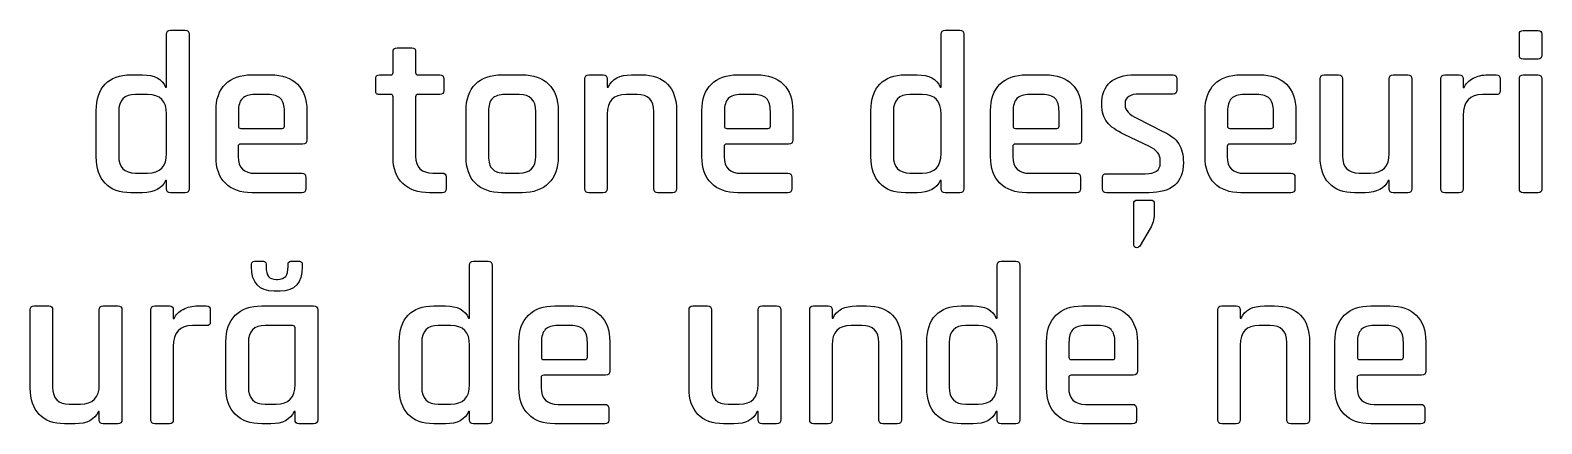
# Model space of a CAD drawing. Extents: x 23 to 195, y 64 to 143.
# Drawn here: x 164.22 to 194.22, y 113.85 to 121.66 of the extents above; entities that cross this region are included whole.
import ezdxf

# ---------------------------------------------------------------- set-up
doc = ezdxf.new("R2010")
doc.units = 0
doc.layers.add('Layer_1', color=7, linetype='CONTINUOUS')

msp = doc.modelspace()

# ---------------------------------------------------------------- linework, layer by layer
at = {"layer": 'Layer_1', "color": 7}
for points in [[(166.911186, 120.533802), (166.92953, 120.533802), (166.92953, 121.584021)], [(167.007847, 121.661985), (167.301358, 121.661985)], [(167.378969, 121.584021), (167.378969, 118.515913)], [(182.283195, 120.533802), (182.30154, 120.533802), (182.30154, 121.584021)], [(182.379857, 121.661985), (182.673368, 121.661985)], [(182.750979, 121.584021), (182.750979, 118.515913)], [(193.775778, 121.166791), (193.775778, 121.584127)], [(193.849156, 121.657505), (194.147253, 121.657505)], [(194.220631, 121.584127), (194.220631, 121.166791)], [(171.423672, 120.822727), (171.423672, 121.235477)], [(171.506222, 121.313441), (171.7955, 121.313441)], [(171.873111, 121.235477), (171.873111, 120.822727)], [(194.147253, 121.088827), (193.849156, 121.088827)], [(166.218683, 120.776866), (166.452575, 120.776866)], [(168.621735, 120.776795), (168.997443, 120.776795)], [(171.079714, 120.460424), (171.079714, 120.698902)], [(171.157678, 120.776866), (171.377811, 120.776866)], [(171.923558, 120.776866), (172.350067, 120.776866)], [(172.432617, 120.698902), (172.432617, 120.460424)], [(173.58359, 120.776866), (173.987167, 120.776866)], [(175.230145, 118.515948), (175.230145, 120.698937)], [(175.308108, 120.776901), (175.597033, 120.776901)], [(175.674997, 120.698937), (175.674997, 120.533837), (175.692989, 120.533837)], [(176.156539, 120.776901), (176.357975, 120.776901)], [(178.265938, 120.776795), (178.641647, 120.776795)], [(181.590693, 120.776866), (181.824584, 120.776866)], [(183.993744, 120.776795), (184.369453, 120.776795)], [(186.144454, 120.776866), (186.905748, 120.776866)], [(186.979126, 120.698902), (186.979126, 120.474183)], [(188.249832, 120.776795), (188.62554, 120.776795)], [(189.823009, 119.148832), (189.823009, 120.698937)], [(189.90062, 120.776901), (190.189898, 120.776901)], [(190.267509, 120.698937), (190.267509, 119.167176)], [(191.193903, 119.217623), (191.193903, 120.698937)], [(191.27222, 120.776901), (191.560792, 120.776901)], [(191.643695, 120.698937), (191.643695, 118.515948)], [(192.216888, 118.515948), (192.216888, 120.698937)], [(192.294852, 120.776901), (192.583777, 120.776901)], [(192.661741, 120.698937), (192.661741, 120.524665), (192.679733, 120.524665)], [(193.147869, 120.776901), (193.317555, 120.776901)], [(193.395519, 120.698937), (193.395519, 120.460459)], [(193.775778, 118.516019), (193.775778, 120.699008)], [(193.849156, 120.776972), (194.142667, 120.776972)], [(194.220631, 120.699008), (194.220631, 118.516019)], [(166.553822, 120.387046), (166.310405, 120.387046)], [(168.938177, 120.386976), (168.68594, 120.386976)], [(171.377811, 120.387046), (171.157678, 120.387046)], [(171.423672, 119.139624), (171.423672, 120.341185)], [(171.873111, 120.341185), (171.873111, 119.162555)], [(172.350067, 120.387046), (171.923558, 120.387046)], [(173.927548, 120.387046), (173.647795, 120.387046)], [(176.266253, 120.387082), (176.051058, 120.387082)], [(178.58238, 120.386976), (178.330144, 120.386976)], [(181.925832, 120.387046), (181.682415, 120.387046)], [(184.310186, 120.386976), (184.05795, 120.386976)], [(186.905748, 120.396219), (186.236529, 120.396219)], [(188.566273, 120.386976), (188.314037, 120.386976)], [(193.317555, 120.387082), (193.042388, 120.387082)], [(165.535705, 119.148796), (165.535705, 120.066019)], [(165.980558, 120.047674), (165.980558, 119.167141)], [(166.92953, 119.217588), (166.92953, 119.997227)], [(167.910888, 119.148726), (167.910888, 120.065948)], [(168.35574, 120.05219), (168.35574, 119.758679)], [(169.268377, 119.758679), (169.268377, 120.05219)], [(169.713229, 120.065948), (169.713229, 119.483512)], [(172.873095, 119.148796), (172.873095, 120.066019)], [(173.317595, 120.05226), (173.317595, 119.162555)], [(174.257748, 119.162555), (174.257748, 120.05226)], [(174.702601, 120.066019), (174.702601, 119.148796)], [(175.674997, 119.997262), (175.674997, 118.515948)], [(176.601392, 118.515948), (176.601392, 120.047709)], [(177.050831, 120.066054), (177.050831, 118.515948)], [(177.555091, 119.148726), (177.555091, 120.065948)], [(177.999944, 120.05219), (177.999944, 119.758679)], [(178.91258, 119.758679), (178.91258, 120.05219)], [(179.357433, 120.065948), (179.357433, 119.483512)], [(180.907715, 119.148796), (180.907715, 120.066019)], [(181.352568, 120.047674), (181.352568, 119.167141)], [(182.30154, 119.217588), (182.30154, 119.997227)], [(183.282897, 119.148726), (183.282897, 120.065948)], [(183.72775, 120.05219), (183.72775, 119.758679)], [(184.640386, 119.758679), (184.640386, 120.05219)], [(185.085239, 120.065948), (185.085239, 119.483512)], [(185.951837, 120.221946), (185.951837, 120.171499)], [(187.538985, 119.148726), (187.538985, 120.065948)], [(187.983837, 120.05219), (187.983837, 119.758679)], [(188.896473, 119.758679), (188.896473, 120.05219)], [(189.341326, 120.065948), (189.341326, 119.483512)], [(168.401602, 119.712818), (169.222515, 119.712818)], [(178.045805, 119.712818), (178.866719, 119.712818)], [(183.773611, 119.712818), (184.594525, 119.712818)], [(186.185729, 119.914677), (186.690554, 119.657855)], [(188.029698, 119.712818), (188.850612, 119.712818)], [(192.661741, 119.969746), (192.661741, 118.515948)], [(169.630679, 119.400962), (168.401602, 119.400962)], [(179.274883, 119.400962), (178.045805, 119.400962)], [(185.002689, 119.400962), (183.773611, 119.400962)], [(186.433732, 119.355171), (185.933846, 119.593649)], [(189.258776, 119.400962), (188.029698, 119.400962)], [(168.350802, 119.355101), (168.350802, 119.157898)], [(177.995005, 119.355101), (177.995005, 119.157898)], [(183.722811, 119.355101), (183.722811, 119.157898)], [(187.978898, 119.355101), (187.978898, 119.157898)], [(166.310405, 118.827769), (166.553822, 118.827769)], [(168.68594, 118.823112), (169.612335, 118.823112)], [(172.21707, 118.827769), (172.396281, 118.827769)], [(173.647795, 118.827769), (173.927548, 118.827769)], [(178.330144, 118.823112), (179.256538, 118.823112)], [(181.682415, 118.827769), (181.925832, 118.827769)], [(184.05795, 118.823112), (184.984344, 118.823112)], [(185.580715, 118.81401), (186.350829, 118.81401)], [(186.649279, 119.020385), (186.649279, 119.075419)], [(188.314037, 118.823112), (189.240432, 118.823112)], [(190.598062, 118.827804), (190.818195, 118.827804)], [(166.92953, 118.515913), (166.92953, 118.681013), (166.911186, 118.681013)], [(169.694885, 118.740562), (169.694885, 118.511256)], [(172.478478, 118.749805), (172.478478, 118.511327)], [(179.339088, 118.740562), (179.339088, 118.511256)], [(182.30154, 118.515913), (182.30154, 118.681013), (182.283195, 118.681013)], [(185.066894, 118.740562), (185.066894, 118.511256)], [(185.502751, 118.515913), (185.502751, 118.740633)], [(189.322982, 118.740562), (189.322982, 118.511256)], [(191.193903, 118.515948), (191.193903, 118.681048), (191.175559, 118.681048)], [(166.452575, 118.437949), (166.218683, 118.437949)], [(167.301358, 118.437949), (167.007847, 118.437949)], [(169.612335, 118.437879), (168.621735, 118.437879)], [(172.396281, 118.437949), (172.148631, 118.437949)], [(173.987167, 118.437949), (173.58359, 118.437949)], [(175.597033, 118.437984), (175.308108, 118.437984)], [(176.968281, 118.437984), (176.679003, 118.437984)], [(179.256538, 118.437879), (178.265938, 118.437879)], [(181.824584, 118.437949), (181.590693, 118.437949)], [(182.673368, 118.437949), (182.379857, 118.437949)], [(184.984344, 118.437879), (183.993744, 118.437879)], [(186.424207, 118.437949), (185.580715, 118.437949)], [(186.121876, 117.419833), (186.121876, 118.21323)], [(186.195254, 118.291194), (186.456662, 118.291194)], [(186.53004, 118.217816), (186.53004, 118.002269)], [(189.240432, 118.437879), (188.249832, 118.437879)], [(190.712715, 118.437984), (190.50634, 118.437984)], [(191.560792, 118.437984), (191.27222, 118.437984)], [(192.583777, 118.437984), (192.294852, 118.437984)], [(194.147253, 118.438055), (193.854095, 118.438055)], [(186.44749, 117.727102), (186.250287, 117.38773)], [(168.617255, 116.970358), (168.617255, 117.020806)], [(168.676874, 117.075839), (168.851146, 117.075839)], [(168.90618, 117.020806), (168.90618, 116.974944)], [(169.34186, 116.974944), (169.34186, 117.020806)], [(169.396893, 117.075839), (169.56658, 117.075839)], [(169.621613, 117.020806), (169.621613, 116.970358)], [(172.923542, 115.947691), (172.941887, 115.947691), (172.941887, 116.99791)], [(173.020203, 117.075874), (173.313715, 117.075874)], [(173.391326, 116.99791), (173.391326, 113.929802)], [(183.393211, 115.947691), (183.411555, 115.947691), (183.411555, 116.99791)], [(183.489872, 117.075874), (183.783383, 117.075874)], [(183.860994, 116.99791), (183.860994, 113.929802)], [(169.108321, 116.718122), (169.135485, 116.718122)], [(169.181699, 116.484231), (169.062107, 116.484231)], [(164.224254, 114.562721), (164.224254, 116.112826)], [(164.301865, 116.19079), (164.591143, 116.19079)], [(164.668754, 116.112826), (164.668754, 114.581065)], [(165.595148, 114.631512), (165.595148, 116.112826)], [(165.673465, 116.19079), (165.962037, 116.19079)], [(166.04494, 116.112826), (166.04494, 113.929837)], [(166.618098, 113.929837), (166.618098, 116.112826)], [(166.696062, 116.19079), (166.984987, 116.19079)], [(167.062951, 116.112826), (167.062951, 115.938554), (167.080943, 115.938554)], [(167.549079, 116.19079), (167.718765, 116.19079)], [(167.796729, 116.112826), (167.796729, 115.874348)], [(168.819043, 116.190719), (169.846332, 116.190719)], [(169.928882, 116.112756), (169.928882, 113.929767)], [(172.23104, 116.190755), (172.464931, 116.190755)], [(174.634127, 116.190684), (175.009835, 116.190684)], [(177.298728, 114.562721), (177.298728, 116.112826)], [(177.376339, 116.19079), (177.665617, 116.19079)], [(177.743228, 116.112826), (177.743228, 114.581065)], [(178.669622, 114.631512), (178.669622, 116.112826)], [(178.747939, 116.19079), (179.036511, 116.19079)], [(179.119414, 116.112826), (179.119414, 113.929837)], [(179.692572, 113.929837), (179.692572, 116.112826)], [(179.770536, 116.19079), (180.059461, 116.19079)], [(180.137425, 116.112826), (180.137425, 115.947726), (180.155416, 115.947726)], [(180.618966, 116.19079), (180.820402, 116.19079)], [(182.700708, 116.190755), (182.9346, 116.190755)], [(185.10376, 116.190684), (185.479468, 116.190684)], [(187.791291, 113.929837), (187.791291, 116.112826)], [(187.869255, 116.19079), (188.15818, 116.19079)], [(188.236144, 116.112826), (188.236144, 115.947726), (188.254136, 115.947726)], [(188.717686, 116.19079), (188.919122, 116.19079)], [(190.827085, 116.190684), (191.202793, 116.190684)], [(167.718765, 115.800971), (167.443598, 115.800971)], [(169.428996, 115.8009), (168.883249, 115.8009)], [(172.566178, 115.800935), (172.322762, 115.800935)], [(174.950568, 115.800865), (174.698332, 115.800865)], [(180.72868, 115.800971), (180.513486, 115.800971)], [(183.035847, 115.800935), (182.79243, 115.800935)], [(185.420201, 115.800865), (185.167965, 115.800865)], [(188.8274, 115.800971), (188.612205, 115.800971)], [(191.143527, 115.800865), (190.891291, 115.800865)], [(169.479443, 114.631442), (169.479443, 115.755039)], [(167.062951, 115.383634), (167.062951, 113.929837)], [(168.108549, 114.56265), (168.108549, 115.479872)], [(168.553049, 115.461528), (168.553049, 114.580994)], [(171.548062, 114.562685), (171.548062, 115.479908)], [(171.992915, 115.461563), (171.992915, 114.58103)], [(172.941887, 114.631477), (172.941887, 115.411116)], [(173.923279, 114.562615), (173.923279, 115.479837)], [(174.368132, 115.466079), (174.368132, 115.172568)], [(175.280768, 115.172568), (175.280768, 115.466079)], [(175.725621, 115.479837), (175.725621, 114.897401)], [(180.137425, 115.411151), (180.137425, 113.929837)], [(181.063819, 113.929837), (181.063819, 115.461598)], [(181.513258, 115.479943), (181.513258, 113.929837)], [(182.01773, 114.562685), (182.01773, 115.479908)], [(182.462583, 115.461563), (182.462583, 114.58103)], [(183.411555, 114.631477), (183.411555, 115.411116)], [(184.392912, 114.562615), (184.392912, 115.479837)], [(184.837765, 115.466079), (184.837765, 115.172568)], [(185.750401, 115.172568), (185.750401, 115.466079)], [(186.195254, 115.479837), (186.195254, 114.897401)], [(188.236144, 115.411151), (188.236144, 113.929837)], [(189.162538, 113.929837), (189.162538, 115.461598)], [(189.611977, 115.479943), (189.611977, 113.929837)], [(190.116238, 114.562615), (190.116238, 115.479837)], [(190.561091, 115.466079), (190.561091, 115.172568)], [(191.473727, 115.172568), (191.473727, 115.466079)], [(191.91858, 115.479837), (191.91858, 114.897401)], [(174.413993, 115.126706), (175.234907, 115.126706)], [(184.883626, 115.126706), (185.70454, 115.126706)], [(190.606952, 115.126706), (191.427866, 115.126706)], [(174.363193, 114.76899), (174.363193, 114.571787)], [(175.643071, 114.814851), (174.413993, 114.814851)], [(184.832826, 114.76899), (184.832826, 114.571787)], [(186.112704, 114.814851), (184.883626, 114.814851)], [(190.556152, 114.76899), (190.556152, 114.571787)], [(191.83603, 114.814851), (190.606952, 114.814851)], [(164.999307, 114.241693), (165.21944, 114.241693)], [(165.595148, 113.929837), (165.595148, 114.094937), (165.576804, 114.094937)], [(168.883249, 114.241622), (169.103382, 114.241622)], [(169.479443, 113.929767), (169.479443, 114.094867), (169.461452, 114.094867)], [(172.322762, 114.241658), (172.566178, 114.241658)], [(172.941887, 113.929802), (172.941887, 114.094902), (172.923542, 114.094902)], [(174.698332, 114.237001), (175.624727, 114.237001)], [(175.707277, 114.154451), (175.707277, 113.925145)], [(178.07378, 114.241693), (178.293914, 114.241693)], [(178.669622, 113.929837), (178.669622, 114.094937), (178.651278, 114.094937)], [(182.79243, 114.241658), (183.035847, 114.241658)], [(183.411555, 113.929802), (183.411555, 114.094902), (183.393211, 114.094902)], [(185.167965, 114.237001), (186.09436, 114.237001)], [(186.17691, 114.154451), (186.17691, 113.925145)], [(190.891291, 114.237001), (191.817685, 114.237001)], [(191.900235, 114.154451), (191.900235, 113.925145)], [(165.11396, 113.851873), (164.907585, 113.851873)], [(165.962037, 113.851873), (165.673465, 113.851873)], [(166.984987, 113.851873), (166.696062, 113.851873)], [(168.997902, 113.851803), (168.819043, 113.851803)], [(169.846332, 113.851803), (169.557407, 113.851803)], [(172.464931, 113.851838), (172.23104, 113.851838)], [(173.313715, 113.851838), (173.020203, 113.851838)], [(175.624727, 113.851768), (174.634127, 113.851768)], [(178.188433, 113.851873), (177.982058, 113.851873)], [(179.036511, 113.851873), (178.747939, 113.851873)], [(180.059461, 113.851873), (179.770536, 113.851873)], [(181.430708, 113.851873), (181.14143, 113.851873)], [(182.9346, 113.851838), (182.700708, 113.851838)], [(183.783383, 113.851838), (183.489872, 113.851838)], [(186.09436, 113.851768), (185.10376, 113.851768)], [(188.15818, 113.851873), (187.869255, 113.851873)], [(189.529427, 113.851873), (189.24015, 113.851873)], [(191.817685, 113.851768), (190.827085, 113.851768)]]:
    msp.add_lwpolyline(points, dxfattribs=at)
for points in [[(166.92953, 121.584021), (166.92953, 121.63588), (166.955636, 121.661985), (167.007847, 121.661985)], [(167.301358, 121.661985), (167.352864, 121.661985), (167.378969, 121.63588), (167.378969, 121.584021)], [(182.30154, 121.584021), (182.30154, 121.63588), (182.327645, 121.661985), (182.379857, 121.661985)], [(182.673368, 121.661985), (182.724873, 121.661985), (182.750979, 121.63588), (182.750979, 121.584021)], [(193.775778, 121.584127), (193.775778, 121.632811), (193.80012, 121.657505), (193.849156, 121.657505)], [(194.147253, 121.657505), (194.195937, 121.657505), (194.220631, 121.632811), (194.220631, 121.584127)], [(171.423672, 121.235477), (171.423672, 121.287335), (171.451189, 121.313441), (171.506222, 121.313441)], [(171.7955, 121.313441), (171.847358, 121.313441), (171.873111, 121.287335), (171.873111, 121.235477)], [(193.849156, 121.088827), (193.80012, 121.088827), (193.775778, 121.11458), (193.775778, 121.166791)], [(194.220631, 121.166791), (194.220631, 121.11458), (194.195937, 121.088827), (194.147253, 121.088827)], [(165.535705, 120.066019), (165.535705, 120.295324), (165.594267, 120.471008), (165.712094, 120.593421)], [(165.712094, 120.593421), (165.829922, 120.715835), (165.99855, 120.776866), (166.218683, 120.776866)], [(166.452575, 120.776866), (166.687878, 120.776866), (166.840983, 120.695727), (166.911186, 120.533802)], [(167.910888, 120.065948), (167.910888, 120.292431), (167.972624, 120.467409), (168.096802, 120.591234)], [(168.096802, 120.591234), (168.220274, 120.715059), (168.395252, 120.776795), (168.621735, 120.776795)], [(168.997443, 120.776795), (169.223927, 120.776795), (169.39961, 120.715059), (169.525199, 120.591234)], [(169.525199, 120.591234), (169.650435, 120.467409), (169.713229, 120.292431), (169.713229, 120.065948)], [(171.079714, 120.698902), (171.079714, 120.75076), (171.10582, 120.776866), (171.157678, 120.776866)], [(171.377811, 120.776866), (171.408503, 120.776866), (171.423672, 120.792035), (171.423672, 120.822727)], [(171.873111, 120.822727), (171.873111, 120.792035), (171.890045, 120.776866), (171.923558, 120.776866)], [(172.350067, 120.776866), (172.4051, 120.776866), (172.432617, 120.75076), (172.432617, 120.698902)], [(172.873095, 120.066019), (172.873095, 120.292149), (172.934831, 120.467127), (173.058656, 120.591305)], [(173.058656, 120.591305), (173.182481, 120.71513), (173.357459, 120.776866), (173.58359, 120.776866)], [(173.987167, 120.776866), (174.210476, 120.776866), (174.385453, 120.71513), (174.512453, 120.591305)], [(174.512453, 120.591305), (174.639453, 120.467127), (174.702601, 120.292149), (174.702601, 120.066019)], [(175.230145, 120.698937), (175.230145, 120.750796), (175.255897, 120.776901), (175.308108, 120.776901)], [(175.597033, 120.776901), (175.648539, 120.776901), (175.674997, 120.750796), (175.674997, 120.698937)], [(175.692989, 120.533837), (175.766367, 120.695762), (175.920883, 120.776901), (176.156539, 120.776901)], [(176.357975, 120.776901), (176.581283, 120.776901), (176.752381, 120.715871), (176.87162, 120.593457)], [(176.87162, 120.593457), (176.990858, 120.471043), (177.050831, 120.295359), (177.050831, 120.066054)], [(177.555091, 120.065948), (177.555091, 120.292431), (177.616827, 120.467409), (177.741005, 120.591234)], [(177.741005, 120.591234), (177.864477, 120.715059), (178.039455, 120.776795), (178.265938, 120.776795)], [(178.641647, 120.776795), (178.86813, 120.776795), (179.043813, 120.715059), (179.169402, 120.591234)], [(179.169402, 120.591234), (179.294638, 120.467409), (179.357433, 120.292431), (179.357433, 120.065948)], [(180.907715, 120.066019), (180.907715, 120.295324), (180.966276, 120.471008), (181.084104, 120.593421)], [(181.084104, 120.593421), (181.201932, 120.715835), (181.370559, 120.776866), (181.590693, 120.776866)], [(181.824584, 120.776866), (182.059887, 120.776866), (182.212993, 120.695727), (182.283195, 120.533802)], [(183.282897, 120.065948), (183.282897, 120.292431), (183.344633, 120.467409), (183.468811, 120.591234)], [(183.468811, 120.591234), (183.592283, 120.715059), (183.767261, 120.776795), (183.993744, 120.776795)], [(184.369453, 120.776795), (184.595936, 120.776795), (184.771619, 120.715059), (184.897208, 120.591234)], [(184.897208, 120.591234), (185.022444, 120.467409), (185.085239, 120.292431), (185.085239, 120.065948)], [(185.488993, 120.185258), (185.488993, 120.579663), (185.707362, 120.776866), (186.144454, 120.776866)], [(186.905748, 120.776866), (186.954785, 120.776866), (186.979126, 120.75076), (186.979126, 120.698902)], [(187.538985, 120.065948), (187.538985, 120.292431), (187.600721, 120.467409), (187.724898, 120.591234)], [(187.724898, 120.591234), (187.848371, 120.715059), (188.023348, 120.776795), (188.249832, 120.776795)], [(188.62554, 120.776795), (188.852023, 120.776795), (189.027707, 120.715059), (189.153296, 120.591234)], [(189.153296, 120.591234), (189.278532, 120.467409), (189.341326, 120.292431), (189.341326, 120.065948)], [(189.823009, 120.698937), (189.823009, 120.750796), (189.848762, 120.776901), (189.90062, 120.776901)], [(190.189898, 120.776901), (190.241756, 120.776901), (190.267509, 120.750796), (190.267509, 120.698937)], [(191.193903, 120.698937), (191.193903, 120.750796), (191.220009, 120.776901), (191.27222, 120.776901)], [(191.560792, 120.776901), (191.616178, 120.776901), (191.643695, 120.750796), (191.643695, 120.698937)], [(192.216888, 120.698937), (192.216888, 120.750796), (192.242641, 120.776901), (192.294852, 120.776901)], [(192.583777, 120.776901), (192.635283, 120.776901), (192.661741, 120.750796), (192.661741, 120.698937)], [(192.679733, 120.524665), (192.710425, 120.600865), (192.769338, 120.662248), (192.856475, 120.708109)], [(192.856475, 120.708109), (192.943963, 120.753971), (193.040625, 120.776901), (193.147869, 120.776901)], [(193.317555, 120.776901), (193.369413, 120.776901), (193.395519, 120.750796), (193.395519, 120.698937)], [(193.775778, 120.699008), (193.775778, 120.750866), (193.80012, 120.776972), (193.849156, 120.776972)], [(194.142667, 120.776972), (194.194525, 120.776972), (194.220631, 120.750866), (194.220631, 120.699008)], [(166.310405, 120.387046), (166.090272, 120.387046), (165.980558, 120.273805), (165.980558, 120.047674)], [(166.92953, 119.997227), (166.92953, 120.257224), (166.804294, 120.387046), (166.553822, 120.387046)], [(168.433704, 120.306895), (168.381493, 120.253273), (168.35574, 120.168606), (168.35574, 120.05219)], [(168.68594, 120.386976), (168.569877, 120.386976), (168.485563, 120.360165), (168.433704, 120.306895)], [(169.190413, 120.306895), (169.138554, 120.360165), (169.054593, 120.386976), (168.938177, 120.386976)], [(169.268377, 120.05219), (169.268377, 120.168606), (169.242271, 120.253273), (169.190413, 120.306895)], [(171.095942, 120.402921), (171.085006, 120.413858), (171.079714, 120.432908), (171.079714, 120.460424)], [(171.157678, 120.387046), (171.127339, 120.387046), (171.106525, 120.392338), (171.095942, 120.402921)], [(171.423672, 120.341185), (171.423672, 120.371877), (171.408503, 120.387046), (171.377811, 120.387046)], [(171.923558, 120.387046), (171.890045, 120.387046), (171.873111, 120.371877), (171.873111, 120.341185)], [(172.432617, 120.460424), (172.432617, 120.411388), (172.4051, 120.387046), (172.350067, 120.387046)], [(173.395559, 120.306613), (173.343701, 120.253344), (173.317595, 120.168324), (173.317595, 120.05226)], [(173.647795, 120.387046), (173.531731, 120.387046), (173.44777, 120.360235), (173.395559, 120.306613)], [(174.257748, 120.05226), (174.257748, 120.275569), (174.147681, 120.387046), (173.927548, 120.387046)], [(176.051058, 120.387082), (175.800233, 120.387082), (175.674997, 120.257259), (175.674997, 119.997262)], [(176.601392, 120.047709), (176.601392, 120.27384), (176.489561, 120.387082), (176.266253, 120.387082)], [(178.077908, 120.306895), (178.025697, 120.253273), (177.999944, 120.168606), (177.999944, 120.05219)], [(178.330144, 120.386976), (178.21408, 120.386976), (178.129766, 120.360165), (178.077908, 120.306895)], [(178.834616, 120.306895), (178.782758, 120.360165), (178.698797, 120.386976), (178.58238, 120.386976)], [(178.91258, 120.05219), (178.91258, 120.168606), (178.886475, 120.253273), (178.834616, 120.306895)], [(181.682415, 120.387046), (181.462282, 120.387046), (181.352568, 120.273805), (181.352568, 120.047674)], [(182.30154, 119.997227), (182.30154, 120.257224), (182.176304, 120.387046), (181.925832, 120.387046)], [(183.805714, 120.306895), (183.753503, 120.253273), (183.72775, 120.168606), (183.72775, 120.05219)], [(184.05795, 120.386976), (183.941886, 120.386976), (183.857572, 120.360165), (183.805714, 120.306895)], [(184.562422, 120.306895), (184.510564, 120.360165), (184.426603, 120.386976), (184.310186, 120.386976)], [(184.640386, 120.05219), (184.640386, 120.168606), (184.61428, 120.253273), (184.562422, 120.306895)], [(186.025215, 120.348241), (185.976532, 120.316138), (185.951837, 120.273805), (185.951837, 120.221946)], [(186.236529, 120.396219), (186.144454, 120.396219), (186.074251, 120.379991), (186.025215, 120.348241)], [(186.979126, 120.474183), (186.979126, 120.422324), (186.954785, 120.396219), (186.905748, 120.396219)], [(188.061801, 120.306895), (188.00959, 120.253273), (187.983837, 120.168606), (187.983837, 120.05219)], [(188.314037, 120.386976), (188.197973, 120.386976), (188.11366, 120.360165), (188.061801, 120.306895)], [(188.81851, 120.306895), (188.766651, 120.360165), (188.68269, 120.386976), (188.566273, 120.386976)], [(188.896473, 120.05219), (188.896473, 120.168606), (188.870368, 120.253273), (188.81851, 120.306895)], [(193.042388, 120.387082), (192.788388, 120.387082), (192.661741, 120.247734), (192.661741, 119.969746)], [(193.395519, 120.460459), (193.395519, 120.402251), (193.369413, 120.377909), (193.317555, 120.387082)], [(185.594473, 119.836713), (185.523918, 119.92526), (185.488993, 120.041324), (185.488993, 120.185258)], [(185.951837, 120.171499), (185.951837, 120.07378), (186.030154, 119.988055), (186.185729, 119.914677)], [(168.35574, 119.758679), (168.35574, 119.727987), (168.37091, 119.712818), (168.401602, 119.712818)], [(169.222515, 119.712818), (169.252854, 119.712818), (169.268377, 119.727987), (169.268377, 119.758679)], [(177.999944, 119.758679), (177.999944, 119.727987), (178.015113, 119.712818), (178.045805, 119.712818)], [(178.866719, 119.712818), (178.897058, 119.712818), (178.91258, 119.727987), (178.91258, 119.758679)], [(183.72775, 119.758679), (183.72775, 119.727987), (183.742919, 119.712818), (183.773611, 119.712818)], [(184.594525, 119.712818), (184.624864, 119.712818), (184.640386, 119.727987), (184.640386, 119.758679)], [(185.933846, 119.593649), (185.777565, 119.667027), (185.664676, 119.747813), (185.594473, 119.836713)], [(187.983837, 119.758679), (187.983837, 119.727987), (187.999007, 119.712818), (188.029698, 119.712818)], [(188.850612, 119.712818), (188.880951, 119.712818), (188.896473, 119.727987), (188.896473, 119.758679)], [(168.401602, 119.400962), (168.367735, 119.400962), (168.350802, 119.385793), (168.350802, 119.355101)], [(169.713229, 119.483512), (169.713229, 119.428479), (169.685713, 119.400962), (169.630679, 119.400962)], [(178.045805, 119.400962), (178.011938, 119.400962), (177.995005, 119.385793), (177.995005, 119.355101)], [(179.357433, 119.483512), (179.357433, 119.428479), (179.329916, 119.400962), (179.274883, 119.400962)], [(183.773611, 119.400962), (183.739744, 119.400962), (183.722811, 119.385793), (183.722811, 119.355101)], [(185.085239, 119.483512), (185.085239, 119.428479), (185.057722, 119.400962), (185.002689, 119.400962)], [(186.690554, 119.657855), (186.849304, 119.587299), (186.958665, 119.504044), (187.018285, 119.408088)], [(187.018285, 119.408088), (187.077904, 119.31178), (187.10789, 119.186896), (187.10789, 119.034144)], [(188.029698, 119.400962), (187.995832, 119.400962), (187.978898, 119.385793), (187.978898, 119.355101)], [(189.341326, 119.483512), (189.341326, 119.428479), (189.31381, 119.400962), (189.258776, 119.400962)], [(165.712094, 118.62351), (165.594267, 118.747335), (165.535705, 118.922666), (165.535705, 119.148796)], [(165.980558, 119.167141), (165.980558, 118.940658), (166.090272, 118.827769), (166.310405, 118.827769)], [(166.553822, 118.827769), (166.804294, 118.827769), (166.92953, 118.957591), (166.92953, 119.217588)], [(168.096802, 118.625909), (167.972624, 118.751145), (167.910888, 118.92577), (167.910888, 119.148726)], [(168.350802, 119.157898), (168.350802, 118.93459), (168.462632, 118.823112), (168.68594, 118.823112)], [(171.616642, 118.621394), (171.487878, 118.743808), (171.423672, 118.916669), (171.423672, 119.139624)], [(171.873111, 119.162555), (171.873111, 118.939246), (171.987764, 118.827769), (172.21707, 118.827769)], [(173.058656, 118.62598), (172.934831, 118.751216), (172.873095, 118.925488), (172.873095, 119.148796)], [(173.317595, 119.162555), (173.317595, 119.046491), (173.343701, 118.961471), (173.395559, 118.908202)], [(173.927548, 118.827769), (174.147681, 118.827769), (174.257748, 118.939246), (174.257748, 119.162555)], [(174.702601, 119.148796), (174.702601, 118.925488), (174.639453, 118.751216), (174.512453, 118.62598)], [(177.741005, 118.625909), (177.616827, 118.751145), (177.555091, 118.92577), (177.555091, 119.148726)], [(177.995005, 119.157898), (177.995005, 118.93459), (178.106836, 118.823112), (178.330144, 118.823112)], [(181.084104, 118.62351), (180.966276, 118.747335), (180.907715, 118.922666), (180.907715, 119.148796)], [(181.352568, 119.167141), (181.352568, 118.940658), (181.462282, 118.827769), (181.682415, 118.827769)], [(181.925832, 118.827769), (182.176304, 118.827769), (182.30154, 118.957591), (182.30154, 119.217588)], [(183.468811, 118.625909), (183.344633, 118.751145), (183.282897, 118.92577), (183.282897, 119.148726)], [(183.722811, 119.157898), (183.722811, 118.93459), (183.834642, 118.823112), (184.05795, 118.823112)], [(186.649279, 119.075419), (186.649279, 119.19748), (186.577312, 119.290966), (186.433732, 119.355171)], [(187.724898, 118.625909), (187.600721, 118.751145), (187.538985, 118.92577), (187.538985, 119.148726)], [(187.978898, 119.157898), (187.978898, 118.93459), (188.090729, 118.823112), (188.314037, 118.823112)], [(189.999751, 118.623546), (189.881923, 118.747371), (189.823009, 118.922701), (189.823009, 119.148832)], [(190.267509, 119.167176), (190.267509, 118.940693), (190.377928, 118.827804), (190.598062, 118.827804)], [(190.818195, 118.827804), (191.068667, 118.827804), (191.193903, 118.957626), (191.193903, 119.217623)], [(169.612335, 118.823112), (169.667368, 118.823112), (169.694885, 118.795595), (169.694885, 118.740562)], [(172.396281, 118.827769), (172.450961, 118.827769), (172.478478, 118.801663), (172.478478, 118.749805)], [(173.395559, 118.908202), (173.44777, 118.85458), (173.531731, 118.827769), (173.647795, 118.827769)], [(179.256538, 118.823112), (179.311572, 118.823112), (179.339088, 118.795595), (179.339088, 118.740562)], [(184.984344, 118.823112), (185.039378, 118.823112), (185.066894, 118.795595), (185.066894, 118.740562)], [(185.502751, 118.740633), (185.502751, 118.789669), (185.528504, 118.81401), (185.580715, 118.81401)], [(186.350829, 118.81401), (186.549796, 118.81401), (186.649279, 118.882802), (186.649279, 119.020385)], [(187.10789, 119.034144), (187.10789, 118.636563), (186.879996, 118.437949), (186.424207, 118.437949)], [(189.240432, 118.823112), (189.295465, 118.823112), (189.322982, 118.795595), (189.322982, 118.740562)], [(166.218683, 118.437949), (165.99855, 118.437949), (165.829922, 118.499685), (165.712094, 118.62351)], [(166.911186, 118.681013), (166.840983, 118.519088), (166.687878, 118.437949), (166.452575, 118.437949)], [(167.007847, 118.437949), (166.955636, 118.437949), (166.92953, 118.464055), (166.92953, 118.515913)], [(167.378969, 118.515913), (167.378969, 118.464055), (167.352864, 118.437949), (167.301358, 118.437949)], [(168.621735, 118.437879), (168.395252, 118.437879), (168.220274, 118.500673), (168.096802, 118.625909)], [(169.694885, 118.511256), (169.694885, 118.462573), (169.667368, 118.437879), (169.612335, 118.437879)], [(172.148631, 118.437949), (171.922147, 118.437949), (171.7447, 118.49898), (171.616642, 118.621394)], [(172.478478, 118.511327), (172.478478, 118.462291), (172.450961, 118.437949), (172.396281, 118.437949)], [(173.58359, 118.437949), (173.357459, 118.437949), (173.182481, 118.500744), (173.058656, 118.62598)], [(174.512453, 118.62598), (174.385453, 118.500744), (174.210476, 118.437949), (173.987167, 118.437949)], [(175.308108, 118.437984), (175.255897, 118.437984), (175.230145, 118.46409), (175.230145, 118.515948)], [(175.674997, 118.515948), (175.674997, 118.46409), (175.648539, 118.437984), (175.597033, 118.437984)], [(176.679003, 118.437984), (176.627145, 118.437984), (176.601392, 118.46409), (176.601392, 118.515948)], [(177.050831, 118.515948), (177.050831, 118.46409), (177.023314, 118.437984), (176.968281, 118.437984)], [(178.265938, 118.437879), (178.039455, 118.437879), (177.864477, 118.500673), (177.741005, 118.625909)], [(179.339088, 118.511256), (179.339088, 118.462573), (179.311572, 118.437879), (179.256538, 118.437879)], [(181.590693, 118.437949), (181.370559, 118.437949), (181.201932, 118.499685), (181.084104, 118.62351)], [(182.283195, 118.681013), (182.212993, 118.519088), (182.059887, 118.437949), (181.824584, 118.437949)], [(182.379857, 118.437949), (182.327645, 118.437949), (182.30154, 118.464055), (182.30154, 118.515913)], [(182.750979, 118.515913), (182.750979, 118.464055), (182.724873, 118.437949), (182.673368, 118.437949)], [(183.993744, 118.437879), (183.767261, 118.437879), (183.592283, 118.500673), (183.468811, 118.625909)], [(185.066894, 118.511256), (185.066894, 118.462573), (185.039378, 118.437879), (184.984344, 118.437879)], [(185.580715, 118.437949), (185.528504, 118.437949), (185.502751, 118.464055), (185.502751, 118.515913)], [(188.249832, 118.437879), (188.023348, 118.437879), (187.848371, 118.500673), (187.724898, 118.625909)], [(189.322982, 118.511256), (189.322982, 118.462573), (189.295465, 118.437879), (189.240432, 118.437879)], [(190.50634, 118.437984), (190.286206, 118.437984), (190.117226, 118.499721), (189.999751, 118.623546)], [(191.175559, 118.681048), (191.102181, 118.518771), (190.948017, 118.437984), (190.712715, 118.437984)], [(191.27222, 118.437984), (191.220009, 118.437984), (191.193903, 118.46409), (191.193903, 118.515948)], [(191.643695, 118.515948), (191.643695, 118.46409), (191.616178, 118.437984), (191.560792, 118.437984)], [(192.294852, 118.437984), (192.242641, 118.437984), (192.216888, 118.46409), (192.216888, 118.515948)], [(192.661741, 118.515948), (192.661741, 118.46409), (192.635283, 118.437984), (192.583777, 118.437984)], [(193.854095, 118.438055), (193.801884, 118.438055), (193.775778, 118.464161), (193.775778, 118.516019)], [(194.220631, 118.516019), (194.220631, 118.485327), (194.215339, 118.464513), (194.204756, 118.45393)], [(186.121876, 118.21323), (186.121876, 118.265088), (186.146218, 118.291194), (186.195254, 118.291194)], [(186.456662, 118.291194), (186.505346, 118.291194), (186.53004, 118.266852), (186.53004, 118.217816)], [(194.204756, 118.45393), (194.194173, 118.443347), (194.17477, 118.438055), (194.147253, 118.438055)], [(186.53004, 118.002269), (186.53004, 117.907724), (186.502523, 117.815649), (186.44749, 117.727102)], [(186.185729, 117.346455), (186.143043, 117.346455), (186.121876, 117.371149), (186.121876, 117.419833)], [(186.250287, 117.38773), (186.23159, 117.360213), (186.210423, 117.346455), (186.185729, 117.346455)], [(168.617255, 117.020806), (168.617255, 117.057494), (168.637363, 117.075839), (168.676874, 117.075839)], [(168.851146, 117.075839), (168.888188, 117.075839), (168.90618, 117.057494), (168.90618, 117.020806)], [(169.34186, 117.020806), (169.34186, 117.057494), (169.360205, 117.075839), (169.396893, 117.075839)], [(169.56658, 117.075839), (169.603268, 117.075839), (169.621613, 117.057494), (169.621613, 117.020806)], [(172.941887, 116.99791), (172.941887, 117.049769), (172.967992, 117.075874), (173.020203, 117.075874)], [(173.313715, 117.075874), (173.36522, 117.075874), (173.391326, 117.049769), (173.391326, 116.99791)], [(183.411555, 116.99791), (183.411555, 117.049769), (183.437661, 117.075874), (183.489872, 117.075874)], [(183.783383, 117.075874), (183.834888, 117.075874), (183.860994, 117.049769), (183.860994, 116.99791)], [(169.062107, 116.484231), (168.765774, 116.484231), (168.617255, 116.646508), (168.617255, 116.970358)], [(168.90618, 116.974944), (168.90618, 116.8804), (168.921349, 116.813725), (168.952041, 116.775625)], [(168.952041, 116.775625), (168.982732, 116.737172), (169.034943, 116.718122), (169.108321, 116.718122)], [(169.135485, 116.718122), (169.208863, 116.718122), (169.26178, 116.737878), (169.293882, 116.777742)], [(169.621613, 116.970358), (169.621613, 116.646508), (169.47521, 116.484231), (169.181699, 116.484231)], [(169.293882, 116.777742), (169.325985, 116.817606), (169.34186, 116.883222), (169.34186, 116.974944)], [(164.224254, 116.112826), (164.224254, 116.164684), (164.250007, 116.19079), (164.301865, 116.19079)], [(164.591143, 116.19079), (164.643001, 116.19079), (164.668754, 116.164684), (164.668754, 116.112826)], [(165.595148, 116.112826), (165.595148, 116.164684), (165.621254, 116.19079), (165.673465, 116.19079)], [(165.962037, 116.19079), (166.017423, 116.19079), (166.04494, 116.164684), (166.04494, 116.112826)], [(166.618098, 116.112826), (166.618098, 116.164684), (166.643851, 116.19079), (166.696062, 116.19079)], [(166.984987, 116.19079), (167.036493, 116.19079), (167.062951, 116.164684), (167.062951, 116.112826)], [(167.080943, 115.938554), (167.111634, 116.014754), (167.170548, 116.076137), (167.257684, 116.121998)], [(167.257684, 116.121998), (167.345173, 116.167859), (167.441834, 116.19079), (167.549079, 116.19079)], [(167.718765, 116.19079), (167.770623, 116.19079), (167.796729, 116.164684), (167.796729, 116.112826)], [(168.29411, 116.005158), (168.417935, 116.128983), (168.592913, 116.190719), (168.819043, 116.190719)], [(169.846332, 116.190719), (169.901718, 116.190719), (169.928882, 116.164614), (169.928882, 116.112756)], [(171.724451, 116.00731), (171.842278, 116.129724), (172.010906, 116.190755), (172.23104, 116.190755)], [(172.464931, 116.190755), (172.700234, 116.190755), (172.85334, 116.109616), (172.923542, 115.947691)], [(174.109193, 116.005123), (174.232665, 116.128948), (174.407643, 116.190684), (174.634127, 116.190684)], [(175.009835, 116.190684), (175.236318, 116.190684), (175.412002, 116.128948), (175.53759, 116.005123)], [(177.298728, 116.112826), (177.298728, 116.164684), (177.32448, 116.19079), (177.376339, 116.19079)], [(177.665617, 116.19079), (177.717475, 116.19079), (177.743228, 116.164684), (177.743228, 116.112826)], [(178.669622, 116.112826), (178.669622, 116.164684), (178.695728, 116.19079), (178.747939, 116.19079)], [(179.036511, 116.19079), (179.091897, 116.19079), (179.119414, 116.164684), (179.119414, 116.112826)], [(179.692572, 116.112826), (179.692572, 116.164684), (179.718325, 116.19079), (179.770536, 116.19079)], [(180.059461, 116.19079), (180.110966, 116.19079), (180.137425, 116.164684), (180.137425, 116.112826)], [(180.155416, 115.947726), (180.228794, 116.109651), (180.383311, 116.19079), (180.618966, 116.19079)], [(180.820402, 116.19079), (181.043711, 116.19079), (181.214808, 116.129759), (181.334047, 116.007346)], [(182.194119, 116.00731), (182.311947, 116.129724), (182.480575, 116.190755), (182.700708, 116.190755)], [(182.9346, 116.190755), (183.169902, 116.190755), (183.323008, 116.109616), (183.393211, 115.947691)], [(184.578826, 116.005123), (184.702298, 116.128948), (184.877276, 116.190684), (185.10376, 116.190684)], [(185.479468, 116.190684), (185.705951, 116.190684), (185.881635, 116.128948), (186.007223, 116.005123)], [(187.791291, 116.112826), (187.791291, 116.164684), (187.817044, 116.19079), (187.869255, 116.19079)], [(188.15818, 116.19079), (188.209686, 116.19079), (188.236144, 116.164684), (188.236144, 116.112826)], [(188.254136, 115.947726), (188.327513, 116.109651), (188.48203, 116.19079), (188.717686, 116.19079)], [(188.919122, 116.19079), (189.14243, 116.19079), (189.313527, 116.129759), (189.432766, 116.007346)], [(190.302152, 116.005123), (190.425624, 116.128948), (190.600602, 116.190684), (190.827085, 116.190684)], [(191.202793, 116.190684), (191.429277, 116.190684), (191.60496, 116.128948), (191.730549, 116.005123)], [(167.443598, 115.800971), (167.189598, 115.800971), (167.062951, 115.661623), (167.062951, 115.383634)], [(167.796729, 115.874348), (167.796729, 115.81614), (167.770623, 115.791798), (167.718765, 115.800971)], [(168.108549, 115.479872), (168.108549, 115.706356), (168.169932, 115.881333), (168.29411, 116.005158)], [(168.883249, 115.8009), (168.663116, 115.8009), (168.553049, 115.687658), (168.553049, 115.461528)], [(169.479443, 115.755039), (169.479443, 115.785731), (169.46251, 115.8009), (169.428996, 115.8009)], [(171.548062, 115.479908), (171.548062, 115.709213), (171.606623, 115.884896), (171.724451, 116.00731)], [(172.322762, 115.800935), (172.102628, 115.800935), (171.992915, 115.687694), (171.992915, 115.461563)], [(172.941887, 115.411116), (172.941887, 115.671113), (172.816651, 115.800935), (172.566178, 115.800935)], [(173.923279, 115.479837), (173.923279, 115.70632), (173.985015, 115.881298), (174.109193, 116.005123)], [(174.698332, 115.800865), (174.582268, 115.800865), (174.497954, 115.774054), (174.446096, 115.720784)], [(175.202804, 115.720784), (175.150946, 115.774054), (175.066985, 115.800865), (174.950568, 115.800865)], [(175.53759, 116.005123), (175.662827, 115.881298), (175.725621, 115.70632), (175.725621, 115.479837)], [(180.513486, 115.800971), (180.262661, 115.800971), (180.137425, 115.671148), (180.137425, 115.411151)], [(181.063819, 115.461598), (181.063819, 115.687729), (180.951988, 115.800971), (180.72868, 115.800971)], [(181.334047, 116.007346), (181.453286, 115.884932), (181.513258, 115.709248), (181.513258, 115.479943)], [(182.01773, 115.479908), (182.01773, 115.709213), (182.076291, 115.884896), (182.194119, 116.00731)], [(182.79243, 115.800935), (182.572297, 115.800935), (182.462583, 115.687694), (182.462583, 115.461563)], [(183.411555, 115.411116), (183.411555, 115.671113), (183.286319, 115.800935), (183.035847, 115.800935)], [(184.392912, 115.479837), (184.392912, 115.70632), (184.454648, 115.881298), (184.578826, 116.005123)], [(185.167965, 115.800865), (185.051901, 115.800865), (184.967587, 115.774054), (184.915729, 115.720784)], [(185.672437, 115.720784), (185.620579, 115.774054), (185.536618, 115.800865), (185.420201, 115.800865)], [(186.007223, 116.005123), (186.13246, 115.881298), (186.195254, 115.70632), (186.195254, 115.479837)], [(188.612205, 115.800971), (188.36138, 115.800971), (188.236144, 115.671148), (188.236144, 115.411151)], [(189.162538, 115.461598), (189.162538, 115.687729), (189.050708, 115.800971), (188.8274, 115.800971)], [(189.432766, 116.007346), (189.552005, 115.884932), (189.611977, 115.709248), (189.611977, 115.479943)], [(190.116238, 115.479837), (190.116238, 115.70632), (190.177974, 115.881298), (190.302152, 116.005123)], [(190.891291, 115.800865), (190.775227, 115.800865), (190.690913, 115.774054), (190.639055, 115.720784)], [(191.395763, 115.720784), (191.343905, 115.774054), (191.259943, 115.800865), (191.143527, 115.800865)], [(191.730549, 116.005123), (191.855785, 115.881298), (191.91858, 115.70632), (191.91858, 115.479837)], [(174.446096, 115.720784), (174.393885, 115.667162), (174.368132, 115.582495), (174.368132, 115.466079)], [(175.280768, 115.466079), (175.280768, 115.582495), (175.254663, 115.667162), (175.202804, 115.720784)], [(184.915729, 115.720784), (184.863518, 115.667162), (184.837765, 115.582495), (184.837765, 115.466079)], [(185.750401, 115.466079), (185.750401, 115.582495), (185.724296, 115.667162), (185.672437, 115.720784)], [(190.639055, 115.720784), (190.586843, 115.667162), (190.561091, 115.582495), (190.561091, 115.466079)], [(191.473727, 115.466079), (191.473727, 115.582495), (191.447621, 115.667162), (191.395763, 115.720784)], [(174.368132, 115.172568), (174.368132, 115.141876), (174.383302, 115.126706), (174.413993, 115.126706)], [(175.234907, 115.126706), (175.265246, 115.126706), (175.280768, 115.141876), (175.280768, 115.172568)], [(175.725621, 114.897401), (175.725621, 114.842368), (175.698104, 114.814851), (175.643071, 114.814851)], [(184.837765, 115.172568), (184.837765, 115.141876), (184.852935, 115.126706), (184.883626, 115.126706)], [(185.70454, 115.126706), (185.734879, 115.126706), (185.750401, 115.141876), (185.750401, 115.172568)], [(186.195254, 114.897401), (186.195254, 114.842368), (186.167737, 114.814851), (186.112704, 114.814851)], [(190.561091, 115.172568), (190.561091, 115.141876), (190.57626, 115.126706), (190.606952, 115.126706)], [(191.427866, 115.126706), (191.458205, 115.126706), (191.473727, 115.141876), (191.473727, 115.172568)], [(191.91858, 114.897401), (191.91858, 114.842368), (191.891063, 114.814851), (191.83603, 114.814851)], [(165.21944, 114.241693), (165.469912, 114.241693), (165.595148, 114.371515), (165.595148, 114.631512)], [(169.103382, 114.241622), (169.354207, 114.241622), (169.479443, 114.371444), (169.479443, 114.631442)], [(172.566178, 114.241658), (172.816651, 114.241658), (172.941887, 114.37148), (172.941887, 114.631477)], [(174.413993, 114.814851), (174.380127, 114.814851), (174.363193, 114.799681), (174.363193, 114.76899)], [(178.293914, 114.241693), (178.544386, 114.241693), (178.669622, 114.371515), (178.669622, 114.631512)], [(183.035847, 114.241658), (183.286319, 114.241658), (183.411555, 114.37148), (183.411555, 114.631477)], [(184.883626, 114.814851), (184.84976, 114.814851), (184.832826, 114.799681), (184.832826, 114.76899)], [(190.606952, 114.814851), (190.573085, 114.814851), (190.556152, 114.799681), (190.556152, 114.76899)], [(164.400996, 114.037434), (164.283168, 114.161259), (164.224254, 114.33659), (164.224254, 114.562721)], [(164.668754, 114.581065), (164.668754, 114.354582), (164.779173, 114.241693), (164.999307, 114.241693)], [(168.29411, 114.039833), (168.169932, 114.165069), (168.108549, 114.339342), (168.108549, 114.56265)], [(168.553049, 114.580994), (168.553049, 114.354511), (168.663116, 114.241622), (168.883249, 114.241622)], [(171.724451, 114.037399), (171.606623, 114.161224), (171.548062, 114.336555), (171.548062, 114.562685)], [(171.992915, 114.58103), (171.992915, 114.354546), (172.102628, 114.241658), (172.322762, 114.241658)], [(174.109193, 114.039798), (173.985015, 114.165034), (173.923279, 114.339659), (173.923279, 114.562615)], [(174.363193, 114.571787), (174.363193, 114.348479), (174.475024, 114.237001), (174.698332, 114.237001)], [(177.475469, 114.037434), (177.357642, 114.161259), (177.298728, 114.33659), (177.298728, 114.562721)], [(177.743228, 114.581065), (177.743228, 114.354582), (177.853647, 114.241693), (178.07378, 114.241693)], [(182.194119, 114.037399), (182.076291, 114.161224), (182.01773, 114.336555), (182.01773, 114.562685)], [(182.462583, 114.58103), (182.462583, 114.354546), (182.572297, 114.241658), (182.79243, 114.241658)], [(184.578826, 114.039798), (184.454648, 114.165034), (184.392912, 114.339659), (184.392912, 114.562615)], [(184.832826, 114.571787), (184.832826, 114.348479), (184.944657, 114.237001), (185.167965, 114.237001)], [(190.302152, 114.039798), (190.177974, 114.165034), (190.116238, 114.339659), (190.116238, 114.562615)], [(190.556152, 114.571787), (190.556152, 114.348479), (190.667982, 114.237001), (190.891291, 114.237001)], [(164.907585, 113.851873), (164.687451, 113.851873), (164.518471, 113.913609), (164.400996, 114.037434)], [(165.576804, 114.094937), (165.503426, 113.932659), (165.349262, 113.851873), (165.11396, 113.851873)], [(168.819043, 113.851803), (168.592913, 113.851803), (168.417935, 113.914597), (168.29411, 114.039833)], [(169.461452, 114.094867), (169.388074, 113.932942), (169.233205, 113.851803), (168.997902, 113.851803)], [(172.23104, 113.851838), (172.010906, 113.851838), (171.842278, 113.913574), (171.724451, 114.037399)], [(172.923542, 114.094902), (172.85334, 113.932977), (172.700234, 113.851838), (172.464931, 113.851838)], [(174.634127, 113.851768), (174.407643, 113.851768), (174.232665, 113.914562), (174.109193, 114.039798)], [(175.624727, 114.237001), (175.67976, 114.237001), (175.707277, 114.209484), (175.707277, 114.154451)], [(177.982058, 113.851873), (177.761925, 113.851873), (177.592944, 113.913609), (177.475469, 114.037434)], [(178.651278, 114.094937), (178.5779, 113.932659), (178.423736, 113.851873), (178.188433, 113.851873)], [(182.700708, 113.851838), (182.480575, 113.851838), (182.311947, 113.913574), (182.194119, 114.037399)], [(183.393211, 114.094902), (183.323008, 113.932977), (183.169902, 113.851838), (182.9346, 113.851838)], [(185.10376, 113.851768), (184.877276, 113.851768), (184.702298, 113.914562), (184.578826, 114.039798)], [(186.09436, 114.237001), (186.149393, 114.237001), (186.17691, 114.209484), (186.17691, 114.154451)], [(190.827085, 113.851768), (190.600602, 113.851768), (190.425624, 113.914562), (190.302152, 114.039798)], [(191.817685, 114.237001), (191.872718, 114.237001), (191.900235, 114.209484), (191.900235, 114.154451)], [(165.673465, 113.851873), (165.621254, 113.851873), (165.595148, 113.877979), (165.595148, 113.929837)], [(166.04494, 113.929837), (166.04494, 113.877979), (166.017423, 113.851873), (165.962037, 113.851873)], [(166.696062, 113.851873), (166.643851, 113.851873), (166.618098, 113.877979), (166.618098, 113.929837)], [(167.062951, 113.929837), (167.062951, 113.877979), (167.036493, 113.851873), (166.984987, 113.851873)], [(169.557407, 113.851803), (169.505549, 113.851803), (169.479443, 113.877908), (169.479443, 113.929767)], [(169.928882, 113.929767), (169.928882, 113.877908), (169.901718, 113.851803), (169.846332, 113.851803)], [(173.020203, 113.851838), (172.967992, 113.851838), (172.941887, 113.877944), (172.941887, 113.929802)], [(173.391326, 113.929802), (173.391326, 113.877944), (173.36522, 113.851838), (173.313715, 113.851838)], [(175.707277, 113.925145), (175.707277, 113.876462), (175.67976, 113.851768), (175.624727, 113.851768)], [(178.747939, 113.851873), (178.695728, 113.851873), (178.669622, 113.877979), (178.669622, 113.929837)], [(179.119414, 113.929837), (179.119414, 113.877979), (179.091897, 113.851873), (179.036511, 113.851873)], [(179.770536, 113.851873), (179.718325, 113.851873), (179.692572, 113.877979), (179.692572, 113.929837)], [(180.137425, 113.929837), (180.137425, 113.877979), (180.110966, 113.851873), (180.059461, 113.851873)], [(181.14143, 113.851873), (181.089572, 113.851873), (181.063819, 113.877979), (181.063819, 113.929837)], [(181.513258, 113.929837), (181.513258, 113.877979), (181.485741, 113.851873), (181.430708, 113.851873)], [(183.489872, 113.851838), (183.437661, 113.851838), (183.411555, 113.877944), (183.411555, 113.929802)], [(183.860994, 113.929802), (183.860994, 113.877944), (183.834888, 113.851838), (183.783383, 113.851838)], [(186.17691, 113.925145), (186.17691, 113.876462), (186.149393, 113.851768), (186.09436, 113.851768)], [(187.869255, 113.851873), (187.817044, 113.851873), (187.791291, 113.877979), (187.791291, 113.929837)], [(188.236144, 113.929837), (188.236144, 113.877979), (188.209686, 113.851873), (188.15818, 113.851873)], [(189.24015, 113.851873), (189.188291, 113.851873), (189.162538, 113.877979), (189.162538, 113.929837)], [(189.611977, 113.929837), (189.611977, 113.877979), (189.584461, 113.851873), (189.529427, 113.851873)], [(191.900235, 113.925145), (191.900235, 113.876462), (191.872718, 113.851768), (191.817685, 113.851768)]]:
    msp.add_open_spline(points, degree=3, dxfattribs=at)

doc.saveas('drawing.dxf')
